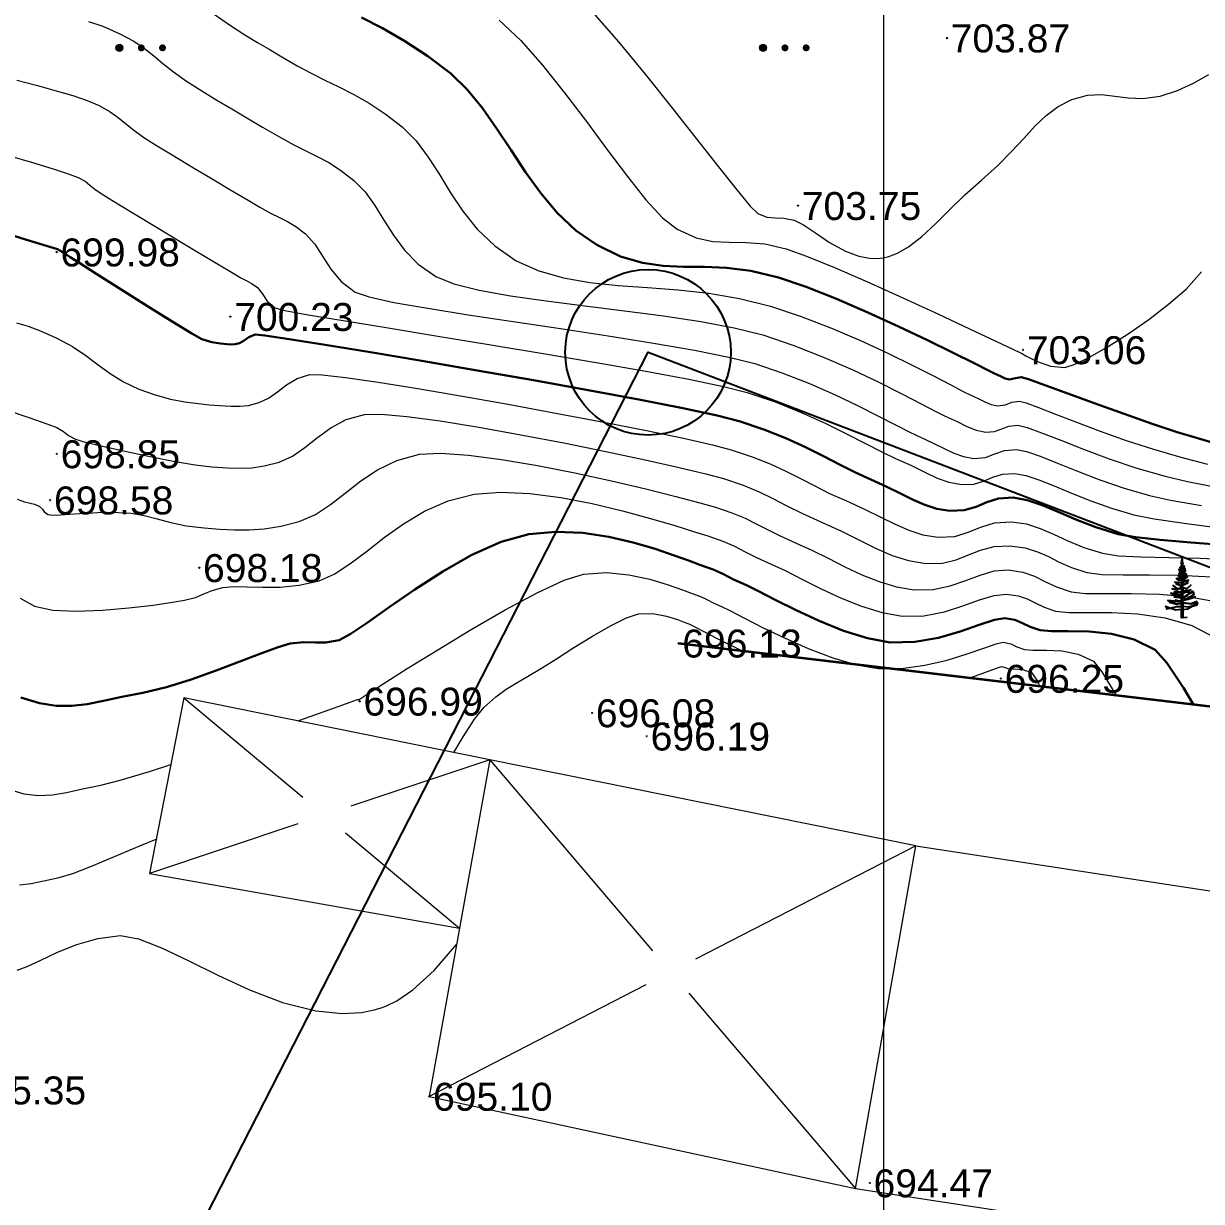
# Model space of a CAD drawing. Header units: feet. Extents: x 3381 to 1374491, y 675186 to 8751562.
# Drawn here: x 675238.66 to 675280.8, y 4375925.62 to 4375967.76 of the extents above; entities that cross this region are included whole.
import ezdxf

# ---------------------------------------------------------------- set-up
doc = ezdxf.new("R2010")
doc.units = ezdxf.units.FT
doc.header["$MEASUREMENT"] = 0
doc.header["$PDMODE"] = 34
doc.header["$PDSIZE"] = 0.01
doc.layers.get('0').update_dxf_attribs({"linetype": 'CONTINUOUS'})
for name, color, linetype in [('0_Point_Height', 2, 'CONTINUOUS'), ('0_Point_Point', 7, 'CONTINUOUS'), ('Aqaclar', 3, 'CONTINUOUS'), ('col bitkisi', 7, 'CONTINUOUS')]:
    doc.layers.add(name, color=color, linetype=linetype)
for name, color, linetype, lineweight in [('ANA HORIZONTAL', 24, 'CONTINUOUS', 30), ('das hasar', 5, 'CONTINUOUS', 0), ('das tikili', 5, 'CONTINUOUS', 0), ('HORIZANTAL', 24, 'CONTINUOUS', 13), ('km setka', 170, 'CONTINUOUS', 15)]:
    doc.layers.add(name, color=color, linetype=linetype, lineweight=lineweight)
doc.styles.get("Standard").update_dxf_attribs({"font": 'arial.ttf', "height": 2.5})
doc.linetypes.add('FENCELINE2', pattern='A,6.35,-2.54,[132,ltypeshp.shx,S=2.54,R=0,X=-2.54,Y=0],-2.54,25.4', length=36.83)

msp = doc.modelspace()

# ---------------------------------------------------------------- hatches: boundary and pattern name
at = {"layer": 'col bitkisi', "ltscale": 1.5}
h = msp.add_hatch(color=256, dxfattribs=at)
edge = h.paths.add_edge_path()
edge.add_arc((675242.086, 4375966.893), 0.125, 0, 360)
h = msp.add_hatch(color=256, dxfattribs=at)
edge = h.paths.add_edge_path()
edge.add_arc((675242.869, 4375966.893), 0.125, 0, 360)
h = msp.add_hatch(color=256, dxfattribs=at)
edge = h.paths.add_edge_path()
edge.add_arc((675243.627, 4375966.893), 0.125, 0, 360)
h = msp.add_hatch(color=256, dxfattribs=at)
edge = h.paths.add_edge_path()
edge.add_arc((675265.115, 4375966.893), 0.125, 0, 360)
h = msp.add_hatch(color=256, dxfattribs=at)
edge = h.paths.add_edge_path()
edge.add_arc((675265.898, 4375966.893), 0.125, 0, 360)
h = msp.add_hatch(color=256, dxfattribs=at)
edge = h.paths.add_edge_path()
edge.add_arc((675266.656, 4375966.893), 0.125, 0, 360)

# ---------------------------------------------------------------- linework, layer by layer
msp.add_lwpolyline([(675218, 4375872), (675261, 4375956), (675342, 4375925), (675310, 4375844)], close=True)
msp.add_circle((675261, 4375956), 2.961)
at = {"linetype": 'Continuous'}
for points, knots in [([(675269.972, 4376077.97), (675271.793, 4376074.5), (675278.099, 4376062.482), (675287.996, 4376044.5), (675301.991, 4376025.236), (675312.762, 4376005.038), (675323.725, 4375987.152), (675332.853, 4375969.749), (675346.268, 4375951.228), (675362.867, 4375936.939), (675374.402, 4375922.102), (675382.333, 4375911.619), (675393.651, 4375899.701), (675401.9, 4375889.009), (675406.344, 4375883.249)], [0, 0, 0, 0, 11.75951, 40.72321, 61.46233, 83.054979, 109.290717, 124.392744, 141.962718, 177.533008, 189.558821, 198.276488, 216.955448, 238.768866, 238.768866, 238.768866, 238.768866]), ([(675274.73, 4376057.44), (675270.79, 4376053.677), (675270.261, 4376053.626), (675268.672, 4376053.466), (675267.609, 4376053.35), (675264.657, 4376052.943), (675262.78, 4376052.589), (675260.002, 4376051.711), (675259.051, 4376051.34), (675257.56, 4376050.602), (675257, 4376050.286), (675255.84, 4376049.531), (675255.252, 4376049.084), (675254.137, 4376048.134), (675253.607, 4376047.631), (675252.365, 4376046.359), (675251.675, 4376045.573), (675250.564, 4376044.255), (675250.13, 4376043.725), (675249.274, 4376042.678), (675248.849, 4376042.158), (675247.583, 4376040.603), (675246.75, 4376039.575), (675244.27, 4376036.507), (675242.643, 4376034.484), (675239.734, 4376030.889), (675238.458, 4376029.318), (675236.422, 4376026.84), (675235.681, 4376025.942), (675234.248, 4376024.22), (675233.559, 4376023.398), (675232.331, 4376021.944), (675231.796, 4376021.315), (675230.427, 4376019.713), (675229.554, 4376018.708), (675228.122, 4376016.767), (675227.535, 4376015.857), (675226.77, 4376014.203), (675226.521, 4376013.5), (675226.287, 4376012.378), (675226.233, 4376011.984), (675226.185, 4376011.19), (675226.19, 4376010.795), (675226.31, 4376009.195), (675226.625, 4376008.022), (675227.338, 4376006.178), (675227.674, 4376005.471), (675228.4, 4376004.135), (675228.791, 4376003.503), (675230.079, 4376001.58), (675231.026, 4376000.387), (675232.49, 4375998.453), (675233.041, 4375997.702), (675234.042, 4375996.171), (675234.49, 4375995.394), (675235.16, 4375993.923), (675235.401, 4375993.237), (675235.746, 4375991.801), (675235.851, 4375991.059), (675235.929, 4375989.462), (675235.883, 4375988.608), (675235.619, 4375986.928), (675235.402, 4375986.097), (675234.607, 4375983.863), (675233.875, 4375982.511), (675232.402, 4375980.364), (675231.748, 4375979.535), (675230.357, 4375977.928), (675229.619, 4375977.145), (675228.117, 4375975.593), (675227.355, 4375974.824), (675226.033, 4375973.439), (675225.469, 4375972.831), (675224.374, 4375971.579), (675223.845, 4375970.94), (675222.306, 4375968.993), (675221.34, 4375967.656), (675219.641, 4375965.192), (675218.893, 4375964.071), (675217.424, 4375961.802), (675216.705, 4375960.656), (675214.604, 4375957.181), (675213.278, 4375954.818), (675210.882, 4375950.129), (675209.803, 4375947.808), (675208.139, 4375943.783), (675207.503, 4375942.1), (675206.344, 4375938.694), (675205.822, 4375936.977), (675204.809, 4375933.348), (675204.327, 4375931.436), (675203.543, 4375928.143), (675203.228, 4375926.766), (675202.615, 4375924.002), (675202.319, 4375922.614), (675201.895, 4375920.441), (675201.749, 4375919.666), (675201.511, 4375918.266), (675201.415, 4375917.647), (675201.175, 4375915.683), (675201.1, 4375914.339), (675201.102, 4375911.322), (675201.224, 4375909.651), (675201.664, 4375906.359), (675201.98, 4375904.74), (675202.62, 4375902.024), (675202.913, 4375900.916), (675203.478, 4375898.918), (675203.744, 4375898.025), (675204.237, 4375896.411), (675204.463, 4375895.68), (675204.959, 4375894.207), (675205.228, 4375893.467), (675205.684, 4375892.376), (675205.841, 4375892.023), (675206.343, 4375890.969), (675206.704, 4375890.308), (675207.385, 4375889.038), (675207.705, 4375888.429), (675208.104, 4375887.527), (675208.225, 4375887.223), (675208.412, 4375886.669), (675208.482, 4375886.422), (675208.605, 4375885.898), (675208.657, 4375885.624), (675208.791, 4375884.788), (675208.854, 4375884.197), (675206.669, 4375879.784)], [0, 0, 0, 0, 1.504182, 1.504182, 4.512547, 4.512547, 9.897023, 9.897023, 12.795834, 12.795834, 14.604059, 14.604059, 16.662244, 16.662244, 18.72043, 18.72043, 21.69221, 21.69221, 23.690537, 23.690537, 25.688865, 25.688865, 29.68552, 29.68552, 37.678831, 37.678831, 43.858623, 43.858623, 47.338723, 47.338723, 50.479181, 50.479181, 52.843093, 52.843093, 56.452422, 56.452422, 59.343353, 59.343353, 61.301717, 61.301717, 62.310714, 62.310714, 63.319712, 63.319712, 66.426739, 66.426739, 68.50177, 68.50177, 70.576802, 70.576802, 75.092259, 75.092259, 77.984383, 77.984383, 80.876507, 80.876507, 83.368148, 83.368148, 85.859789, 85.859789, 88.693846, 88.693846, 91.527902, 91.527902, 96.504404, 96.504404, 99.813748, 99.813748, 103.123092, 103.123092, 106.359907, 106.359907, 108.778682, 108.778682, 111.197456, 111.197456, 116.035005, 116.035005, 120.025858, 120.025858, 124.016711, 124.016711, 131.998417, 131.998417, 139.538843, 139.538843, 144.840516, 144.840516, 150.142189, 150.142189, 155.992549, 155.992549, 160.212599, 160.212599, 164.43265, 164.43265, 166.77754, 166.77754, 168.584028, 168.584028, 172.423705, 172.423705, 177.221179, 177.221179, 182.018653, 182.018653, 185.384546, 185.384546, 188.140377, 188.140377, 190.397291, 190.397291, 192.654204, 192.654204, 193.73589, 193.73589, 195.899262, 195.899262, 198.062634, 198.062634, 199.190084, 199.190084, 200.13488, 200.13488, 201.079676, 201.079676, 202.923933, 202.923933, 202.923933, 202.923933]), ([(675278.632, 4376050.97), (675271.07, 4376050.69), (675270.541, 4376050.639), (675268.963, 4376050.48), (675267.926, 4376050.366), (675265.126, 4376049.978), (675263.418, 4376049.647), (675261, 4376048.879), (675260.192, 4376048.56), (675258.943, 4376047.938), (675258.474, 4376047.67), (675257.326, 4376046.912), (675256.655, 4376046.366), (675255.344, 4376045.142), (675254.707, 4376044.465), (675253.444, 4376043.03), (675252.818, 4376042.271), (675250.67, 4376039.65), (675249.192, 4376037.824), (675246.264, 4376034.199), (675244.815, 4376032.398), (675240.428, 4376026.976), (675237.451, 4376023.334), (675233.732, 4376018.961), (675233.248, 4376018.398), (675232.306, 4376017.289), (675231.85, 4376016.739), (675230.862, 4376015.45), (675230.365, 4376014.715), (675229.679, 4376013.396), (675229.452, 4376012.81), (675229.263, 4376011.97), (675229.224, 4376011.71), (675229.188, 4376011.181), (675229.19, 4376010.905), (675229.274, 4376009.795), (675229.505, 4376008.893), (675230.056, 4376007.466), (675230.301, 4376006.938), (675230.838, 4376005.918), (675231.132, 4376005.423), (675232.216, 4376003.743), (675233.108, 4376002.596), (675234.627, 4376000.605), (675235.24, 4375999.79), (675236.409, 4375998.054), (675236.965, 4375997.136), (675237.711, 4375995.582), (675237.958, 4375994.986), (675238.368, 4375993.752), (675238.529, 4375993.121), (675238.886, 4375991.207), (675238.955, 4375989.901), (675238.785, 4375987.5), (675238.584, 4375986.405), (675237.982, 4375984.295), (675237.581, 4375983.276), (675236.626, 4375981.337), (675236.075, 4375980.416), (675234.694, 4375978.4), (675233.831, 4375977.336), (675232.046, 4375975.329), (675231.126, 4375974.384), (675229.46, 4375972.678), (675228.71, 4375971.912), (675227.533, 4375970.637), (675227.088, 4375970.133), (675226.216, 4375969.098), (675225.79, 4375968.569), (675224.536, 4375966.952), (675223.731, 4375965.836), (675222.205, 4375963.627), (675221.478, 4375962.54), (675220.057, 4375960.351), (675219.362, 4375959.246), (675217.332, 4375955.903), (675216.052, 4375953.635), (675213.675, 4375949.019), (675212.579, 4375946.672), (675210.925, 4375942.668), (675210.308, 4375941.034), (675209.186, 4375937.727), (675208.677, 4375936.05), (675207.679, 4375932.468), (675207.2, 4375930.558), (675206.429, 4375927.304), (675206.122, 4375925.965), (675205.531, 4375923.292), (675205.248, 4375921.957), (675204.833, 4375919.831), (675204.683, 4375919.036), (675204.45, 4375917.648), (675204.361, 4375917.05), (675204.224, 4375915.857), (675204.174, 4375915.257), (675204.08, 4375913.448), (675204.089, 4375912.233), (675204.278, 4375909.099), (675204.558, 4375907.191), (675205.348, 4375903.383), (675205.855, 4375901.484), (675206.601, 4375898.944), (675206.795, 4375898.303), (675207.188, 4375897.025), (675207.386, 4375896.396), (675207.781, 4375895.233), (675207.976, 4375894.697), (675208.327, 4375893.823), (675208.475, 4375893.479), (675208.757, 4375892.872), (675208.889, 4375892.606), (675209.168, 4375892.062), (675209.315, 4375891.787), (675209.766, 4375890.946), (675210.082, 4375890.367), (675210.607, 4375889.295), (675210.824, 4375888.815), (675211.143, 4375887.972), (675211.261, 4375887.619), (675211.458, 4375886.9), (675211.536, 4375886.543), (675211.73, 4375885.484), (675211.807, 4375884.796), (675211.885, 4375884.054), (675211.894, 4375883.973), (675213.628, 4375879.661)], [0, 0, 0, 0, 1.519576, 1.519576, 4.558728, 4.558728, 9.930594, 9.930594, 12.837598, 12.837598, 14.698947, 14.698947, 17.596272, 17.596272, 20.493598, 20.493598, 23.430765, 23.430765, 30.540606, 30.540606, 37.650448, 37.650448, 51.870131, 51.870131, 53.943342, 53.943342, 56.016553, 56.016553, 58.839775, 58.839775, 61.186701, 61.186701, 62.257023, 62.257023, 63.327345, 63.327345, 66.426341, 66.426341, 68.26825, 68.26825, 70.110159, 70.110159, 74.62153, 74.62153, 77.595, 77.595, 80.568471, 80.568471, 82.304355, 82.304355, 84.04024, 84.04024, 87.512009, 87.512009, 90.504027, 90.504027, 93.496045, 93.496045, 96.488063, 96.488063, 100.372173, 100.372173, 104.256283, 104.256283, 107.517701, 107.517701, 109.618427, 109.618427, 111.719153, 111.719153, 115.920605, 115.920605, 119.858792, 119.858792, 123.796978, 123.796978, 131.673352, 131.673352, 139.553481, 139.553481, 144.894421, 144.894421, 150.235361, 150.235361, 156.190392, 156.190392, 160.321983, 160.321983, 164.453574, 164.453574, 166.899961, 166.899961, 168.797126, 168.797126, 170.694291, 170.694291, 174.488621, 174.488621, 180.488906, 180.488906, 186.48919, 186.48919, 188.508696, 188.508696, 190.528201, 190.528201, 192.322947, 192.322947, 193.52533, 193.52533, 194.478712, 194.478712, 195.432094, 195.432094, 197.338858, 197.338858, 198.784376, 198.784376, 199.759029, 199.759029, 200.733681, 200.733681, 202.682985, 202.682985, 202.923933, 202.923933, 202.923933, 202.923933])]:
    msp.add_open_spline(points, degree=3, knots=knots, dxfattribs=at)
at = {"layer": '0_Point_Point'}
for p in [(675271.693, 4375967.244, 703.865), (675266.364, 4375961.248, 703.75), (675239.84, 4375959.588, 699.981), (675246.056, 4375957.279, 700.225), (675274.417, 4375956.09, 703.064), (675239.848, 4375952.367, 698.853), (675239.607, 4375950.715, 698.58), (675244.941, 4375948.294, 698.176), (675262.089, 4375945.595, 696.134), (675273.622, 4375944.332, 696.249), (675250.68, 4375943.516, 696.985), (675258.996, 4375943.1, 696.077), (675260.957, 4375942.268, 696.193), (675253.171, 4375929.38), (675268.932, 4375926.283, 694.473)]:
    msp.add_point(p, dxfattribs=at)
at = {"layer": 'ANA HORIZONTAL', "color": 16, "lineweight": 30}
for points, elevation in [([(675250.744, 4375967.982), (675251.494, 4375967.595), (675252.299, 4375967.135), (675253.125, 4375966.597), (675253.94, 4375965.974), (675254.531, 4375965.398), (675255.074, 4375964.73), (675255.59, 4375963.996), (675256.096, 4375963.227), (675256.613, 4375962.451), (675257.159, 4375961.695), (675257.753, 4375960.989), (675258.414, 4375960.361), (675259.163, 4375959.841), (675260.015, 4375959.431), (675260.797, 4375959.199), (675261.537, 4375959.094), (675262.267, 4375959.064), (675263.014, 4375959.059), (675263.809, 4375959.027), (675264.682, 4375958.917), (675265.662, 4375958.679), (675266.653, 4375958.339), (675267.736, 4375957.912), (675268.858, 4375957.429), (675269.964, 4375956.924), (675271.003, 4375956.431), (675271.92, 4375955.982), (675272.664, 4375955.611), (675273.179, 4375955.351), (675273.414, 4375955.236), (675273.611, 4375955.143), (675273.771, 4375955.068), (675273.935, 4375955.029), (675274.142, 4375955.072), (675274.351, 4375955.117), (675274.612, 4375955.036), (675275.198, 4375954.826), (675276.023, 4375954.525), (675276.996, 4375954.168), (675278.032, 4375953.795), (675279.04, 4375953.441), (675279.933, 4375953.145), (675280.623, 4375952.942), (675281.304, 4375952.736)], 702.5), ([(675237.684, 4375960.354), (675238.726, 4375960.042), (675239.509, 4375959.803), (675239.868, 4375959.686), (675240.037, 4375959.599), (675240.164, 4375959.514), (675240.324, 4375959.408), (675240.629, 4375959.214), (675241.282, 4375958.798), (675242.147, 4375958.247), (675243.09, 4375957.651), (675243.976, 4375957.098), (675244.671, 4375956.676), (675245.038, 4375956.473), (675245.392, 4375956.364), (675245.697, 4375956.312), (675245.934, 4375956.292), (675246.094, 4375956.282), (675246.223, 4375956.288), (675246.377, 4375956.323), (675246.546, 4375956.419), (675246.716, 4375956.548), (675246.938, 4375956.636), (675247.293, 4375956.598), (675248.162, 4375956.469), (675249.451, 4375956.265), (675251.064, 4375956.001), (675252.906, 4375955.693), (675254.884, 4375955.355), (675256.901, 4375955.002), (675258.862, 4375954.649), (675260.674, 4375954.311), (675262.241, 4375954.004), (675263.467, 4375953.742), (675264.259, 4375953.541), (675265.138, 4375953.243), (675265.923, 4375952.927), (675266.631, 4375952.603), (675267.274, 4375952.283), (675267.868, 4375951.977), (675268.427, 4375951.696), (675268.966, 4375951.45), (675269.541, 4375951.19), (675270.037, 4375950.944), (675270.482, 4375950.723), (675270.906, 4375950.538), (675271.335, 4375950.402), (675271.798, 4375950.326), (675272.314, 4375950.35), (675272.733, 4375950.476), (675273.119, 4375950.638), (675273.539, 4375950.77), (675274.06, 4375950.804), (675274.562, 4375950.716), (675275.095, 4375950.535), (675275.671, 4375950.292), (675276.308, 4375950.018), (675277.02, 4375949.743), (675277.823, 4375949.498), (675278.44, 4375949.389), (675279.324, 4375949.292), (675280.418, 4375949.199), (675281.669, 4375949.1)], 700), ([(675238.563, 4375943.655), (675239.229, 4375943.447), (675239.825, 4375943.351), (675240.382, 4375943.347), (675240.937, 4375943.413), (675241.521, 4375943.528), (675242.171, 4375943.672), (675242.918, 4375943.822), (675243.764, 4375944.02), (675244.656, 4375944.295), (675245.549, 4375944.612), (675246.396, 4375944.934), (675247.15, 4375945.228), (675247.767, 4375945.455), (675248.198, 4375945.582), (675248.688, 4375945.634), (675249.083, 4375945.618), (675249.472, 4375945.614), (675249.945, 4375945.704), (675250.34, 4375945.911), (675250.952, 4375946.327), (675251.737, 4375946.885), (675252.652, 4375947.52), (675253.652, 4375948.164), (675254.695, 4375948.753), (675255.738, 4375949.219), (675256.736, 4375949.496), (675257.703, 4375949.582), (675258.666, 4375949.54), (675259.596, 4375949.401), (675260.469, 4375949.199), (675261.258, 4375948.965), (675261.936, 4375948.733), (675262.478, 4375948.535), (675262.856, 4375948.403), (675263.334, 4375948.232), (675263.696, 4375948.062), (675264.053, 4375947.878), (675264.519, 4375947.664), (675264.945, 4375947.46), (675265.553, 4375947.149), (675266.295, 4375946.777), (675267.125, 4375946.391), (675267.994, 4375946.039), (675268.855, 4375945.768), (675269.661, 4375945.623), (675270.543, 4375945.638), (675271.39, 4375945.789), (675272.168, 4375946.014), (675272.846, 4375946.248), (675273.39, 4375946.428), (675273.768, 4375946.49), (675274.123, 4375946.428), (675274.395, 4375946.314), (675274.667, 4375946.18), (675275.023, 4375946.055), (675275.43, 4375946.019), (675276.036, 4375946.02), (675276.776, 4375946.007), (675277.585, 4375945.927), (675278.396, 4375945.727), (675279.144, 4375945.354), (675279.561, 4375944.891), (675280.155, 4375943.995), (675280.501, 4375943.407)], 697.5)]:
    msp.add_lwpolyline(points, dxfattribs=dict(at, elevation=elevation))
at = {"layer": 'Aqaclar', "color": 3}
msp.add_lwpolyline([(675280.293, 4375946.512), (675280.082, 4375946.504), (675280.085, 4375946.799), (675279.877, 4375946.775), (675279.668, 4375946.85), (675279.517, 4375946.905), (675279.668, 4375946.85), (675279.543, 4375946.824), (675279.668, 4375946.85), (675279.922, 4375946.905), (675280.087, 4375946.912), (675280.085, 4375946.799), (675280.131, 4375946.804), (675280.134, 4375946.506), (675280.131, 4375946.804), (675280.307, 4375946.824), (675280.473, 4375946.917), (675280.642, 4375946.961), (675280.473, 4375946.917), (675280.667, 4375947.026), (675280.473, 4375946.917), (675280.332, 4375946.88), (675280.129, 4375946.91), (675280.131, 4375946.804), (675280.129, 4375946.91), (675280.111, 4375946.913), (675280.087, 4375946.912), (675280.088, 4375947.034), (675280.086, 4375947.034), (675279.915, 4375946.994), (675279.656, 4375947.067), (675279.915, 4375946.994), (675280.086, 4375947.034), (675280.088, 4375947.034), (675280.089, 4375947.081), (675280.079, 4375947.083), (675279.865, 4375947.131), (675279.994, 4375947.102), (675279.922, 4375947.091), (675279.593, 4375947.123), (675279.922, 4375947.091), (675279.994, 4375947.102), (675280.089, 4375947.117), (675280.089, 4375947.081), (675280.089, 4375947.117), (675280.127, 4375947.122), (675280.129, 4375946.91), (675280.128, 4375947.035), (675280.13, 4375947.034), (675280.433, 4375947.002), (675280.635, 4375947.091), (675280.433, 4375947.002), (675280.128, 4375947.035), (675280.127, 4375947.122), (675280.237, 4375947.139), (675280.534, 4375947.35), (675280.272, 4375947.164), (675280.294, 4375947.156), (675280.578, 4375947.253), (675280.294, 4375947.156), (675280.187, 4375947.196), (675280.125, 4375947.206), (675280.127, 4375947.122), (675280.125, 4375947.206), (675280.09, 4375947.211), (675280.089, 4375947.117), (675280.09, 4375947.211), (675279.827, 4375947.253), (675280.09, 4375947.211), (675280.091, 4375947.261), (675280.023, 4375947.261), (675279.7, 4375947.382), (675280.023, 4375947.261), (675280.091, 4375947.261), (675280.092, 4375947.364), (675280.004, 4375947.326), (675279.795, 4375947.374), (675280.004, 4375947.326), (675280.123, 4375947.377), (675280.125, 4375947.261), (675280.091, 4375947.261), (675280.125, 4375947.261), (675280.125, 4375947.206), (675280.125, 4375947.261), (675280.206, 4375947.261), (675280.405, 4375947.394), (675280.496, 4375947.455), (675280.405, 4375947.394), (675280.427, 4375947.391), (675280.522, 4375947.407), (675280.427, 4375947.391), (675280.269, 4375947.415), (675280.242, 4375947.427), (675280.123, 4375947.377), (675280.242, 4375947.427), (675280.421, 4375947.504), (675280.242, 4375947.427), (675280.18, 4375947.456), (675280.288, 4375947.48), (675280.18, 4375947.456), (675280.111, 4375947.488), (675280.122, 4375947.483), (675280.123, 4375947.443), (675280.18, 4375947.456), (675280.123, 4375947.443), (675280.123, 4375947.377), (675280.123, 4375947.443), (675280.093, 4375947.436), (675280.092, 4375947.364), (675280.093, 4375947.436), (675279.997, 4375947.415), (675279.82, 4375947.423), (675279.997, 4375947.415), (675280.093, 4375947.436), (675280.094, 4375947.528), (675280.149, 4375947.52), (675280.122, 4375947.524), (675280.122, 4375947.483), (675280.122, 4375947.524), (675280.094, 4375947.528), (675279.922, 4375947.552), (675279.789, 4375947.658), (675279.922, 4375947.552), (675279.985, 4375947.543), (675279.922, 4375947.504), (675279.751, 4375947.544), (675279.922, 4375947.504), (675279.985, 4375947.543), (675280.095, 4375947.611), (675280.094, 4375947.528), (675280.121, 4375947.524), (675280.121, 4375947.588), (675280.282, 4375947.544), (675280.421, 4375947.666), (675280.282, 4375947.544), (675280.121, 4375947.588), (675280.12, 4375947.668), (675280.307, 4375947.755), (675280.079, 4375947.65), (675279.896, 4375947.714), (675280.079, 4375947.65), (675280.096, 4375947.657), (675280.095, 4375947.611), (675280.097, 4375947.769), (675280.079, 4375947.763), (675279.991, 4375947.755), (675279.846, 4375947.779), (675279.991, 4375947.755), (675280.079, 4375947.763), (675280.097, 4375947.769), (675280.118, 4375947.776), (675280.12, 4375947.668), (675280.118, 4375947.776), (675280.338, 4375947.852), (675280.232, 4375947.816), (675280.307, 4375947.812), (675280.155, 4375947.82), (675280.042, 4375947.876), (675280.098, 4375947.848), (675280.097, 4375947.769), (675280.118, 4375947.776), (675280.117, 4375947.87), (675279.991, 4375947.836), (675279.903, 4375947.909), (675279.991, 4375947.836), (675280.099, 4375947.865), (675280.098, 4375947.848), (675280.099, 4375947.865), (675280.199, 4375947.893), (675280.301, 4375947.974), (675280.199, 4375947.893), (675280.117, 4375947.87), (675280.117, 4375947.912), (675280.149, 4375947.909), (675280.275, 4375948.022), (675280.149, 4375947.909), (675280.117, 4375947.912), (675280.099, 4375947.913), (675280.099, 4375947.865), (675280.099, 4375947.913), (675279.959, 4375947.925), (675280.099, 4375947.913), (675280.099, 4375947.929), (675279.972, 4375948.014), (675280.099, 4375947.929), (675280.101, 4375948.04), (675280.105, 4375948.038), (675279.991, 4375948.087), (675280.105, 4375948.038), (675280.212, 4375948.103), (675280.115, 4375948.045), (675280.117, 4375947.912), (675280.116, 4375947.978), (675280.256, 4375948.071), (675280.116, 4375947.978), (675280.114, 4375948.115), (675280.174, 4375948.127), (675280.231, 4375948.192), (675280.174, 4375948.127), (675280.114, 4375948.115), (675280.102, 4375948.112), (675280.101, 4375948.04), (675280.102, 4375948.112), (675280.061, 4375948.103), (675280.01, 4375948.168), (675280.061, 4375948.103), (675280.102, 4375948.112), (675280.103, 4375948.205), (675279.991, 4375948.233), (675280.124, 4375948.2), (675280.212, 4375948.249), (675280.124, 4375948.2), (675280.113, 4375948.203), (675280.114, 4375948.115), (675280.113, 4375948.203), (675280.112, 4375948.247), (675280.193, 4375948.289), (675280.112, 4375948.247), (675280.112, 4375948.32), (675280.143, 4375948.314), (675280.112, 4375948.32), (675280.061, 4375948.33), (675280.104, 4375948.321), (675280.103, 4375948.205), (675280.103, 4375948.249), (675280.061, 4375948.257), (675280.103, 4375948.249), (675280.104, 4375948.279), (675280.029, 4375948.306), (675280.104, 4375948.279), (675280.104, 4375948.321), (675280.105, 4375948.361), (675280.079, 4375948.37), (675280.111, 4375948.358), (675280.143, 4375948.346), (675280.168, 4375948.314), (675280.155, 4375948.331), (675280.187, 4375948.354), (675280.143, 4375948.322), (675280.155, 4375948.331), (675280.143, 4375948.346), (675280.111, 4375948.358), (675280.112, 4375948.32), (675280.111, 4375948.358), (675280.11, 4375948.42), (675280.149, 4375948.451), (675280.115, 4375948.424), (675280.136, 4375948.411), (675280.115, 4375948.424), (675280.106, 4375948.431), (675280.061, 4375948.459), (675280.106, 4375948.431), (675280.106, 4375948.49), (675280.079, 4375948.524), (675280.106, 4375948.49), (675280.108, 4375948.613), (675280.11, 4375948.428), (675280.11, 4375948.42), (675280.11, 4375948.428), (675280.106, 4375948.431), (675280.105, 4375948.416), (675280.11, 4375948.42), (675280.098, 4375948.411), (675280.105, 4375948.416), (675280.105, 4375948.361)], dxfattribs=at)
at = {"layer": 'col bitkisi', "lineweight": 13, "ltscale": 1.5}
for centre in [(675242.086, 4375966.893), (675265.115, 4375966.893)]:
    msp.add_circle(centre, 0.125, dxfattribs=at)
at = {"layer": 'das hasar', "color": 0, "linetype": 'FENCELINE2', "lineweight": 35, "ltscale": 0.35, "elevation": 696.134}
msp.add_lwpolyline([(675262.089, 4375945.595), (675319.237, 4375938.805)], dxfattribs=at)
at = {"layer": 'das tikili', "color": 0, "lineweight": 20}
for points in [[(675255.333, 4375941.426), (675244.393, 4375943.636), (675243.162, 4375937.351), (675254.252, 4375935.402)], [(675244.393, 4375943.636), (675248.645, 4375940.085)], [(675255.333, 4375941.426), (675250.361, 4375939.761)], [(675255.333, 4375941.426), (675253.171, 4375929.38), (675268.419, 4375926.084), (675270.575, 4375938.348), (675255.333, 4375941.426)], [(675255.333, 4375941.426), (675261.162, 4375934.593)], [(675248.465, 4375939.126), (675243.162, 4375937.351)], [(675250.18, 4375938.803), (675254.252, 4375935.402)], [(675270.575, 4375938.348), (675262.7, 4375934.29)], [(675270.575, 4375938.348), (675296.837, 4375934.33)], [(675260.922, 4375933.374), (675253.171, 4375929.38)], [(675262.46, 4375933.071), (675268.419, 4375926.084)], [(675268.419, 4375926.084), (675290.142, 4375922.761)]]:
    msp.add_lwpolyline(points, dxfattribs=at)
at = {"layer": 'HORIZANTAL', "color": 16, "linetype": 'Continuous', "lineweight": 20}
for points, elevation in [([(675240.982, 4375967.837), (675241.489, 4375967.667), (675242.1, 4375967.397), (675242.6, 4375967.127), (675242.988, 4375966.868), (675243.317, 4375966.607), (675243.642, 4375966.333), (675244.015, 4375966.035), (675244.491, 4375965.701), (675245.03, 4375965.356), (675245.565, 4375965.027), (675246.102, 4375964.706), (675246.647, 4375964.386), (675247.206, 4375964.059), (675247.787, 4375963.718), (675248.326, 4375963.418), (675248.78, 4375963.193), (675249.185, 4375962.998), (675249.578, 4375962.79), (675249.995, 4375962.522), (675250.474, 4375962.152), (675250.879, 4375961.736), (675251.225, 4375961.253), (675251.549, 4375960.728), (675251.891, 4375960.187), (675252.288, 4375959.654), (675252.779, 4375959.155), (675253.401, 4375958.715), (675254.045, 4375958.453), (675254.957, 4375958.225), (675256.081, 4375958.023), (675257.359, 4375957.839), (675258.735, 4375957.663), (675260.153, 4375957.488), (675261.555, 4375957.305), (675262.884, 4375957.106), (675264.086, 4375956.881), (675265.101, 4375956.624), (675266.221, 4375956.245), (675267.303, 4375955.818), (675268.325, 4375955.37), (675269.259, 4375954.927), (675270.082, 4375954.514), (675270.769, 4375954.158), (675271.295, 4375953.885), (675271.635, 4375953.721), (675272.059, 4375953.525), (675272.409, 4375953.35), (675272.733, 4375953.218), (675273.08, 4375953.148), (675273.4, 4375953.172), (675273.656, 4375953.266), (675273.912, 4375953.361), (675274.235, 4375953.392), (675274.56, 4375953.313), (675275.081, 4375953.123), (675275.767, 4375952.852), (675276.585, 4375952.531), (675277.501, 4375952.189), (675278.485, 4375951.857), (675279.503, 4375951.564), (675280.303, 4375951.381), (675281.454, 4375951.147)], 701.5), ([(675245.471, 4375968.096), (675246.022, 4375967.714), (675246.578, 4375967.357), (675247.026, 4375967.082), (675247.44, 4375966.84), (675247.895, 4375966.577), (675248.466, 4375966.242), (675248.94, 4375965.982), (675249.43, 4375965.741), (675249.939, 4375965.496), (675250.468, 4375965.228), (675251.02, 4375964.914), (675251.599, 4375964.532), (675252.207, 4375964.063), (675252.706, 4375963.562), (675253.136, 4375962.986), (675253.534, 4375962.359), (675253.935, 4375961.705), (675254.375, 4375961.046), (675254.889, 4375960.406), (675255.512, 4375959.809), (675256.282, 4375959.278), (675257.086, 4375958.911), (675257.97, 4375958.661), (675258.922, 4375958.499), (675259.93, 4375958.394), (675260.982, 4375958.314), (675262.065, 4375958.231), (675263.168, 4375958.113), (675264.277, 4375957.93), (675265.382, 4375957.651), (675266.48, 4375957.283), (675267.561, 4375956.865), (675268.601, 4375956.42), (675269.573, 4375955.973), (675270.452, 4375955.544), (675271.212, 4375955.158), (675271.828, 4375954.836), (675272.274, 4375954.602), (675272.524, 4375954.479), (675272.813, 4375954.345), (675273.051, 4375954.226), (675273.271, 4375954.136), (675273.507, 4375954.088), (675273.786, 4375954.123), (675274.012, 4375954.214), (675274.293, 4375954.254), (675274.532, 4375954.19), (675274.971, 4375954.027), (675275.579, 4375953.789), (675276.325, 4375953.497), (675277.177, 4375953.176), (675278.105, 4375952.846), (675279.078, 4375952.531), (675280.063, 4375952.253), (675281.01, 4375951.999)], 702), ([(675255.672, 4375967.885), (675256.442, 4375967.155), (675257.227, 4375966.269), (675258.015, 4375965.284), (675258.791, 4375964.254), (675259.544, 4375963.237), (675260.258, 4375962.287), (675260.922, 4375961.461), (675261.521, 4375960.815), (675262.043, 4375960.404), (675262.715, 4375960.101), (675263.321, 4375959.97), (675263.906, 4375959.938), (675264.509, 4375959.932), (675265.174, 4375959.879), (675265.943, 4375959.707), (675266.669, 4375959.444), (675267.671, 4375959.032), (675268.851, 4375958.517), (675270.115, 4375957.948), (675271.364, 4375957.374), (675272.505, 4375956.843), (675273.438, 4375956.404), (675274.07, 4375956.104), (675274.303, 4375955.993), (675274.362, 4375955.97), (675274.515, 4375955.878), (675274.895, 4375955.683), (675275.395, 4375955.504), (675275.908, 4375955.46), (675276.282, 4375955.576), (675276.817, 4375955.834), (675277.465, 4375956.207), (675278.18, 4375956.664), (675278.915, 4375957.179), (675279.621, 4375957.722), (675280.252, 4375958.265), (675280.806, 4375958.882)], 703), ([(675259.013, 4375968.174), (675259.94, 4375967.103), (675260.895, 4375965.946), (675261.836, 4375964.772), (675262.724, 4375963.646), (675263.518, 4375962.636), (675264.176, 4375961.808), (675264.658, 4375961.229), (675264.924, 4375960.967), (675265.251, 4375960.838), (675265.545, 4375960.811), (675265.853, 4375960.804), (675266.224, 4375960.734), (675266.556, 4375960.563), (675266.985, 4375960.27), (675267.492, 4375959.93), (675268.059, 4375959.617), (675268.543, 4375959.436), (675268.918, 4375959.365), (675269.171, 4375959.358), (675269.299, 4375959.368), (675269.407, 4375959.384), (675269.619, 4375959.434), (675269.925, 4375959.55), (675270.319, 4375959.774), (675270.8, 4375960.146), (675271.284, 4375960.596), (675271.79, 4375961.098), (675272.335, 4375961.629), (675272.934, 4375962.161), (675273.514, 4375962.681), (675274.006, 4375963.182), (675274.439, 4375963.655), (675274.841, 4375964.088), (675275.243, 4375964.47), (675275.673, 4375964.793), (675276.16, 4375965.044), (675276.727, 4375965.202), (675277.226, 4375965.224), (675277.697, 4375965.17), (675278.178, 4375965.101), (675278.706, 4375965.078), (675279.321, 4375965.162), (675279.946, 4375965.363), (675280.514, 4375965.631), (675281.069, 4375965.942)], 703.5), ([(675238.42, 4375965.733), (675239.158, 4375965.541), (675239.823, 4375965.361), (675240.414, 4375965.186), (675240.926, 4375965.01), (675241.356, 4375964.827), (675241.75, 4375964.609), (675242.045, 4375964.401), (675242.303, 4375964.187), (675242.587, 4375963.955), (675242.96, 4375963.689), (675243.382, 4375963.423), (675243.975, 4375963.06), (675244.672, 4375962.641), (675245.402, 4375962.204), (675246.098, 4375961.791), (675246.69, 4375961.441), (675247.108, 4375961.193), (675247.495, 4375960.98), (675247.812, 4375960.826), (675248.101, 4375960.682), (675248.397, 4375960.503), (675248.742, 4375960.241), (675249.075, 4375959.875), (675249.356, 4375959.441), (675249.648, 4375958.981), (675250.015, 4375958.537), (675250.521, 4375958.152), (675251.017, 4375957.982), (675251.909, 4375957.788), (675253.119, 4375957.574), (675254.568, 4375957.343), (675256.178, 4375957.099), (675257.871, 4375956.847), (675259.567, 4375956.59), (675261.189, 4375956.332), (675262.657, 4375956.078), (675263.894, 4375955.831), (675264.82, 4375955.596), (675265.825, 4375955.257), (675266.781, 4375954.881), (675267.674, 4375954.488), (675268.492, 4375954.098), (675269.222, 4375953.731), (675269.849, 4375953.407), (675270.362, 4375953.144), (675270.745, 4375952.964), (675271.203, 4375952.755), (675271.589, 4375952.561), (675271.938, 4375952.396), (675272.282, 4375952.274), (675272.653, 4375952.207), (675273.075, 4375952.24), (675273.412, 4375952.363), (675273.75, 4375952.488), (675274.176, 4375952.529), (675274.536, 4375952.453), (675275.034, 4375952.28), (675275.651, 4375952.035), (675276.368, 4375951.746), (675277.169, 4375951.439), (675278.033, 4375951.14), (675278.943, 4375950.876), (675279.692, 4375950.716), (675280.806, 4375950.518)], 701), ([(675238.148, 4375963.032), (675238.979, 4375962.788), (675239.72, 4375962.562), (675240.291, 4375962.378), (675240.612, 4375962.256), (675240.854, 4375962.119), (675241.029, 4375961.986), (675241.2, 4375961.843), (675241.429, 4375961.677), (675241.81, 4375961.441), (675242.538, 4375961), (675243.473, 4375960.438), (675244.471, 4375959.839), (675245.391, 4375959.288), (675246.091, 4375958.869), (675246.429, 4375958.668), (675246.644, 4375958.555), (675246.816, 4375958.468), (675247.009, 4375958.33), (675247.194, 4375958.099), (675247.37, 4375957.829), (675247.64, 4375957.589), (675248, 4375957.501), (675248.844, 4375957.347), (675250.085, 4375957.137), (675251.634, 4375956.883), (675253.403, 4375956.595), (675255.303, 4375956.284), (675257.247, 4375955.963), (675259.147, 4375955.64), (675260.915, 4375955.329), (675262.461, 4375955.039), (675263.699, 4375954.782), (675264.54, 4375954.568), (675265.551, 4375954.224), (675266.483, 4375953.848), (675267.333, 4375953.462), (675268.097, 4375953.084), (675268.775, 4375952.735), (675269.362, 4375952.436), (675269.856, 4375952.207), (675270.424, 4375951.948), (675270.904, 4375951.707), (675271.338, 4375951.502), (675271.764, 4375951.349), (675272.225, 4375951.267), (675272.657, 4375951.287), (675273.007, 4375951.392), (675273.331, 4375951.528), (675273.683, 4375951.638), (675274.118, 4375951.666), (675274.513, 4375951.594), (675274.986, 4375951.437), (675275.534, 4375951.219), (675276.152, 4375950.961), (675276.836, 4375950.688), (675277.581, 4375950.423), (675278.383, 4375950.187), (675279.11, 4375950.044), (675280.182, 4375949.886), (675281.522, 4375949.712)], 700.5), ([(675238.397, 4375957.061), (675238.82, 4375956.93), (675239.286, 4375956.755), (675239.843, 4375956.509), (675240.408, 4375956.204), (675240.889, 4375955.881), (675241.326, 4375955.555), (675241.759, 4375955.238), (675242.229, 4375954.943), (675242.776, 4375954.683), (675243.361, 4375954.478), (675243.915, 4375954.33), (675244.431, 4375954.229), (675244.899, 4375954.164), (675245.312, 4375954.124), (675245.661, 4375954.1), (675246.066, 4375954.073), (675246.389, 4375954.068), (675246.705, 4375954.103), (675247.091, 4375954.199), (675247.425, 4375954.359), (675247.738, 4375954.59), (675248.064, 4375954.842), (675248.439, 4375955.065), (675248.897, 4375955.208), (675249.337, 4375955.196), (675250.179, 4375955.099), (675251.348, 4375954.929), (675252.767, 4375954.702), (675254.359, 4375954.431), (675256.049, 4375954.132), (675257.761, 4375953.817), (675259.418, 4375953.501), (675260.945, 4375953.199), (675262.264, 4375952.924), (675263.301, 4375952.691), (675263.978, 4375952.513), (675264.724, 4375952.262), (675265.364, 4375952.005), (675265.928, 4375951.745), (675266.45, 4375951.483), (675266.961, 4375951.219), (675267.492, 4375950.955), (675268.077, 4375950.693), (675268.745, 4375950.391), (675269.322, 4375950.104), (675269.84, 4375949.847), (675270.332, 4375949.632), (675270.832, 4375949.474), (675271.37, 4375949.386), (675271.971, 4375949.413), (675272.458, 4375949.56), (675272.907, 4375949.749), (675273.396, 4375949.902), (675274.001, 4375949.941), (675274.539, 4375949.858), (675275.028, 4375949.7), (675275.508, 4375949.491), (675276.015, 4375949.256), (675276.587, 4375949.02), (675277.263, 4375948.81), (675277.837, 4375948.725), (675278.641, 4375948.683), (675279.63, 4375948.66), (675280.759, 4375948.631), (675281.984, 4375948.572)], 699.5), ([(675238.001, 4375953.949), (675238.879, 4375953.652), (675239.529, 4375953.427), (675239.847, 4375953.308), (675240.088, 4375953.163), (675240.268, 4375953.024), (675240.513, 4375952.893), (675240.828, 4375952.802), (675241.433, 4375952.655), (675242.231, 4375952.474), (675243.124, 4375952.285), (675244.014, 4375952.111), (675244.801, 4375951.977), (675245.389, 4375951.907), (675245.952, 4375951.869), (675246.409, 4375951.85), (675246.826, 4375951.867), (675247.269, 4375951.936), (675247.804, 4375952.075), (675248.279, 4375952.289), (675248.722, 4375952.597), (675249.167, 4375952.949), (675249.648, 4375953.297), (675250.2, 4375953.591), (675250.857, 4375953.78), (675251.445, 4375953.793), (675252.372, 4375953.709), (675253.564, 4375953.546), (675254.947, 4375953.322), (675256.445, 4375953.054), (675257.985, 4375952.759), (675259.492, 4375952.454), (675260.891, 4375952.157), (675262.108, 4375951.885), (675263.068, 4375951.656), (675263.698, 4375951.485), (675264.406, 4375951.245), (675264.97, 4375951.01), (675265.46, 4375950.772), (675265.946, 4375950.52), (675266.498, 4375950.244), (675267.187, 4375949.935), (675267.918, 4375949.605), (675268.567, 4375949.282), (675269.164, 4375948.985), (675269.739, 4375948.735), (675270.322, 4375948.548), (675270.943, 4375948.445), (675271.529, 4375948.459), (675272.021, 4375948.578), (675272.462, 4375948.75), (675272.899, 4375948.925), (675273.378, 4375949.051), (675273.943, 4375949.078), (675274.494, 4375949.002), (675274.935, 4375948.867), (675275.321, 4375948.691), (675275.708, 4375948.495), (675276.15, 4375948.298), (675276.703, 4375948.121), (675277.244, 4375948.052), (675278.003, 4375948.036), (675278.937, 4375948.04), (675280.001, 4375948.03), (675281.154, 4375947.971)], 699), ([(675238.425, 4375950.744), (675238.687, 4375950.653), (675238.888, 4375950.602), (675239.051, 4375950.566), (675239.209, 4375950.5), (675239.328, 4375950.392), (675239.408, 4375950.279), (675239.53, 4375950.192), (675239.708, 4375950.17), (675239.971, 4375950.186), (675240.298, 4375950.215), (675240.663, 4375950.236), (675240.97, 4375950.248), (675241.296, 4375950.266), (675241.651, 4375950.278), (675242.05, 4375950.274), (675242.504, 4375950.243), (675242.974, 4375950.165), (675243.436, 4375950.045), (675243.924, 4375949.911), (675244.474, 4375949.791), (675245.117, 4375949.715), (675245.677, 4375949.677), (675246.205, 4375949.649), (675246.726, 4375949.646), (675247.267, 4375949.686), (675247.856, 4375949.782), (675248.518, 4375949.951), (675249.095, 4375950.199), (675249.634, 4375950.552), (675250.165, 4375950.966), (675250.718, 4375951.397), (675251.324, 4375951.801), (675252.013, 4375952.134), (675252.816, 4375952.352), (675253.571, 4375952.393), (675254.571, 4375952.325), (675255.75, 4375952.17), (675257.042, 4375951.95), (675258.38, 4375951.686), (675259.696, 4375951.399), (675260.925, 4375951.111), (675261.999, 4375950.844), (675262.852, 4375950.619), (675263.417, 4375950.458), (675264.002, 4375950.259), (675264.468, 4375950.066), (675264.872, 4375949.869), (675265.273, 4375949.66), (675265.729, 4375949.433), (675266.298, 4375949.178), (675266.861, 4375948.921), (675267.443, 4375948.631), (675268.04, 4375948.331), (675268.649, 4375948.045), (675269.267, 4375947.796), (675269.89, 4375947.608), (675270.515, 4375947.504), (675271.201, 4375947.519), (675271.81, 4375947.648), (675272.364, 4375947.838), (675272.882, 4375948.032), (675273.382, 4375948.177), (675273.885, 4375948.216), (675274.413, 4375948.135), (675274.825, 4375947.988), (675275.199, 4375947.803), (675275.613, 4375947.609), (675276.143, 4375947.432), (675276.653, 4375947.373), (675277.383, 4375947.366), (675278.281, 4375947.37), (675279.298, 4375947.347), (675280.384, 4375947.255), (675281.489, 4375947.055)], 698.5), ([(675238.531, 4375947.203), (675239.046, 4375946.923), (675239.698, 4375946.781), (675240.539, 4375946.74), (675241.478, 4375946.772), (675242.426, 4375946.853), (675243.291, 4375946.957), (675243.984, 4375947.058), (675244.414, 4375947.13), (675244.805, 4375947.232), (675245.102, 4375947.355), (675245.398, 4375947.48), (675245.789, 4375947.588), (675246.162, 4375947.619), (675246.641, 4375947.61), (675247.208, 4375947.594), (675247.841, 4375947.603), (675248.522, 4375947.67), (675249.231, 4375947.828), (675249.774, 4375948.065), (675250.334, 4375948.43), (675250.925, 4375948.879), (675251.559, 4375949.371), (675252.249, 4375949.864), (675253.006, 4375950.315), (675253.845, 4375950.683), (675254.776, 4375950.924), (675255.718, 4375950.999), (675256.766, 4375950.95), (675257.875, 4375950.804), (675258.995, 4375950.588), (675260.081, 4375950.33), (675261.085, 4375950.058), (675261.961, 4375949.799), (675262.66, 4375949.58), (675263.136, 4375949.43), (675263.677, 4375949.243), (675264.096, 4375949.059), (675264.471, 4375948.868), (675264.882, 4375948.659), (675265.408, 4375948.421), (675265.903, 4375948.191), (675266.498, 4375947.89), (675267.168, 4375947.554), (675267.887, 4375947.218), (675268.631, 4375946.917), (675269.373, 4375946.688), (675270.088, 4375946.564), (675270.872, 4375946.578), (675271.6, 4375946.718), (675272.266, 4375946.926), (675272.864, 4375947.14), (675273.386, 4375947.302), (675273.826, 4375947.353), (675274.237, 4375947.29), (675274.558, 4375947.176), (675274.849, 4375947.032), (675275.171, 4375946.881), (675275.583, 4375946.744), (675276.052, 4375946.695), (675276.735, 4375946.693), (675277.576, 4375946.692), (675278.516, 4375946.645), (675279.497, 4375946.505), (675280.461, 4375946.226), (675281.35, 4375945.762)], 698), ([(675248.467, 4375942.813), (675248.546, 4375942.841), (675249.614, 4375943.22), (675250.339, 4375943.48), (675250.608, 4375943.576), (675250.659, 4375943.58), (675250.882, 4375943.725), (675251.487, 4375944.115), (675252.382, 4375944.683), (675253.476, 4375945.362), (675254.676, 4375946.085), (675255.89, 4375946.784), (675257.026, 4375947.392), (675257.992, 4375947.843), (675258.695, 4375948.068), (675259.513, 4375948.122), (675260.315, 4375948.043), (675261.062, 4375947.88), (675261.714, 4375947.682), (675262.232, 4375947.497), (675262.575, 4375947.375), (675262.879, 4375947.267), (675263.108, 4375947.159), (675263.334, 4375947.042), (675263.63, 4375946.906), (675263.926, 4375946.761), (675264.432, 4375946.498), (675265.099, 4375946.159), (675265.882, 4375945.782), (675266.733, 4375945.406), (675267.606, 4375945.072), (675268.455, 4375944.817), (675269.233, 4375944.683), (675270.073, 4375944.684), (675270.908, 4375944.802), (675271.701, 4375944.992), (675272.415, 4375945.213), (675273.012, 4375945.421), (675273.456, 4375945.573), (675273.71, 4375945.628), (675273.98, 4375945.57), (675274.191, 4375945.468), (675274.463, 4375945.366), (675274.772, 4375945.344), (675275.241, 4375945.345), (675275.804, 4375945.316), (675276.392, 4375945.201), (675276.937, 4375944.945), (675277.232, 4375944.571), (675277.741, 4375943.742), (675277.745, 4375943.735)], 697), ([(675254.049, 4375941.686), (675254.382, 4375942.245), (675254.785, 4375942.879), (675255.122, 4375943.294), (675255.553, 4375943.671), (675255.922, 4375943.944), (675256.281, 4375944.169), (675256.683, 4375944.403), (675257.182, 4375944.701), (675257.718, 4375945.039), (675258.348, 4375945.437), (675259.014, 4375945.846), (675259.658, 4375946.216), (675260.224, 4375946.497), (675260.655, 4375946.64), (675261.172, 4375946.652), (675261.655, 4375946.561), (675262.048, 4375946.436), (675262.294, 4375946.347), (675262.457, 4375946.287), (675262.582, 4375946.224), (675262.74, 4375946.149), (675262.972, 4375946.029), (675263.477, 4375945.763), (675264.194, 4375945.398), (675264.34, 4375945.328)], 696.5), ([(675272.507, 4375944.357), (675273.018, 4375944.534), (675273.464, 4375944.701), (675273.651, 4375944.765), (675273.777, 4375944.728), (675273.903, 4375944.678), (675274.096, 4375944.673), (675274.412, 4375944.653), (675274.73, 4375944.537), (675274.916, 4375944.242), (675275.019, 4375944.059)], 696.5), ([(675238.08, 4375940.386), (675238.67, 4375940.209), (675239.192, 4375940.145), (675239.687, 4375940.169), (675240.196, 4375940.256), (675240.76, 4375940.38), (675241.421, 4375940.514), (675242.117, 4375940.689), (675243.163, 4375941.007), (675243.927, 4375941.256)], 697), ([(675238.51, 4375936.95), (675238.926, 4375936.999), (675239.381, 4375937.095), (675239.925, 4375937.207), (675240.413, 4375937.351), (675241.089, 4375937.618), (675241.906, 4375937.964), (675242.817, 4375938.347), (675243.402, 4375938.577)], 696.5), ([(675238.428, 4375933.899), (675238.785, 4375934.024), (675239.272, 4375934.256), (675239.87, 4375934.539), (675240.557, 4375934.816), (675241.315, 4375935.033), (675242.124, 4375935.131), (675242.77, 4375935.017), (675243.586, 4375934.696), (675244.54, 4375934.238), (675245.602, 4375933.713), (675246.739, 4375933.19), (675247.921, 4375932.741), (675249.115, 4375932.435), (675250.06, 4375932.341), (675250.75, 4375932.382), (675251.199, 4375932.471), (675251.419, 4375932.535), (675251.615, 4375932.607), (675252.006, 4375932.799), (675252.588, 4375933.193), (675253.349, 4375933.886), (675254.147, 4375934.819)], 696)]:
    msp.add_lwpolyline(points, dxfattribs=dict(at, elevation=elevation))
at = {"layer": 'km setka', "flags": 128}
msp.add_lwpolyline([(675269.419, 4376155.847), (675269.419, 4375700.062)], dxfattribs=at)

# ---------------------------------------------------------------- texts
at = {"layer": '0_Point_Height', "color": 0}
for s, p in [('703.87', (675271.829, 4375966.73, 703.865)), ('703.75', (675266.5, 4375960.734, 703.75)), ('699.98', (675239.976, 4375959.074, 699.981)), ('700.23', (675246.192, 4375956.765, 700.225)), ('703.06', (675274.553, 4375955.576, 703.064)), ('698.85', (675239.984, 4375951.853, 698.853)), ('698.58', (675239.743, 4375950.201, 698.58)), ('698.18', (675245.077, 4375947.78, 698.176)), ('696.13', (675262.225, 4375945.081, 696.134)), ('696.25', (675273.758, 4375943.818, 696.249)), ('696.99', (675250.816, 4375943.002, 696.985)), ('696.08', (675259.132, 4375942.586, 696.077)), ('696.19', (675261.093, 4375941.754, 696.193)), ('695.35', (675236.622, 4375929.092, 695.351)), ('695.10', (675253.307, 4375928.866)), ('694.47', (675269.068, 4375925.769, 694.473))]:
    msp.add_text(s, height=1, dxfattribs=at).set_placement(p)

doc.saveas('drawing.dxf')
